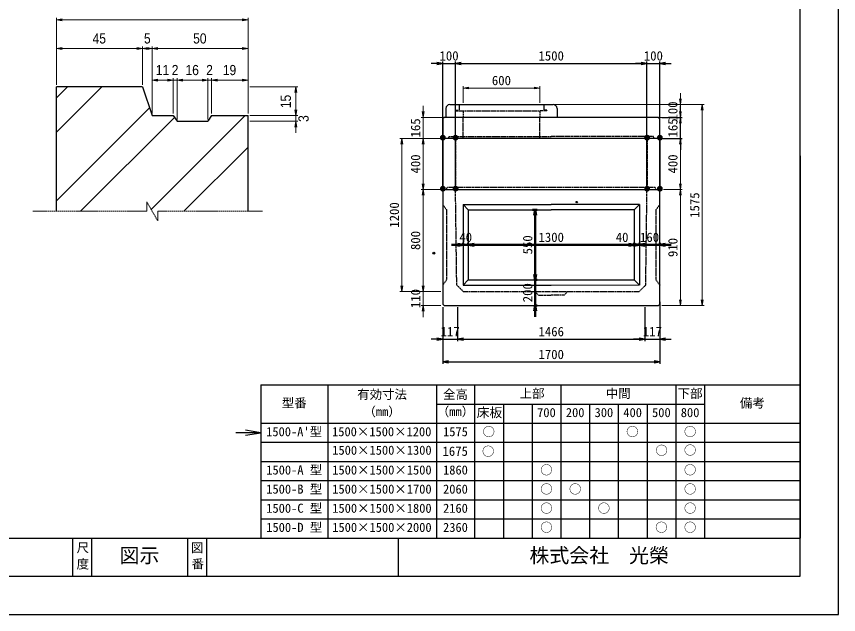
# Model space of a CAD drawing. Units: millimetres, scale not verified. Extents: x -210 to 210, y -148 to 148.
# Drawn here: x -4.6 to 210, y -148.5 to 7.8 of the extents above; entities that cross this region are included whole.
import ezdxf
from ezdxf.enums import TextEntityAlignment as Align

# ---------------------------------------------------------------- set-up
doc = ezdxf.new("R2010")
doc.units = ezdxf.units.MM
doc.header["$PDMODE"] = 32
doc.header["$PDSIZE"] = 0.5
doc.linetypes.add('USER1', pattern=[12.95, 6.35, -3.175, 0.25, -3.175])
doc.linetypes.add('USER2', pattern=[4.7625, 3.175, -1.5875])
doc.layers.add('0-0', color=7, linetype='Continuous')
for name, color, linetype, lineweight in [('0-1_0', 9, 'Continuous', 25), ('0-2_dims', 2, 'Continuous', 13), ('0-3_pen1実線', 4, 'Continuous', 13), ('0-5_pen3実線', 7, 'Continuous', 25), ('0-6_pen4実線', 6, 'Continuous', 25), ('0-7_pen1一点', 4, 'USER1', 13), ('0-8_pen2破線', 3, 'USER2', 25), ('0-9_鉄筋１', 7, 'Continuous', 50)]:
    doc.layers.add(name, color=color, linetype=linetype, lineweight=lineweight)
doc.styles.add('ＭＳ ゴシック', font='')
doc.styles.add('ＭＳ Ｐゴシック', font='')
doc.styles.get('ＭＳ ゴシック').set_extended_font_data('MS Gothic')
doc.styles.get('ＭＳ Ｐゴシック').set_extended_font_data('MS PGothic')

# ---------------------------------------------------------------- blocks, each defined once
blk = doc.blocks.new('部分図 1')
at = {"layer": '0-1_0'}
blk.add_lwpolyline([(0, 0), (12600, 0), (12600, 8910), (0, 8910)], close=True, dxfattribs=at)
at = {"layer": '0-2_dims'}
for p, q in [((6475.03, 4150.99), (6475.03, 4676.54)), ((6475.03, 4661.54), (7975.03, 4661.54)), ((7975.03, 3925.99), (7975.03, 4676.54)), ((6475.03, 4150.99), (6475.03, 4451.54)), ((7150.03, 4150.99), (7150.03, 4451.54)), ((7150.03, 4150.99), (7150.03, 4451.54)), ((7225.03, 3925.99), (7225.03, 4451.54)), ((7225.03, 3925.99), (7225.03, 4451.54)), ((7975.03, 3925.99), (7975.03, 4451.54)), ((7150.03, 4436.54), (6475.03, 4436.54)), ((7150.03, 4436.54), (7225.03, 4436.54)), ((7975.03, 4436.54), (7225.03, 4436.54)), ((7225.03, 3925.99), (7225.03, 4203.77)), ((7390.03, 4188.77), (7225.03, 4188.77)), ((7390.03, 4188.77), (7300.03, 4188.77)), ((7390.03, 3925.99), (7390.03, 4203.77)), ((7390.03, 3925.99), (7390.03, 4203.77)), ((7390.03, 4188.77), (7420.03, 4188.77)), ((7420.03, 3884.74), (7420.03, 4203.77)), ((7420.03, 3880.99), (7420.03, 4203.77)), ((7420.03, 4188.77), (7510.03, 4188.77)), ((7420.03, 4188.77), (7660.03, 4188.77)), ((7660.03, 4188.77), (7570.03, 4188.77)), ((7660.03, 3880.99), (7660.03, 4203.77)), ((7660.03, 3880.99), (7660.03, 4203.77)), ((7660.03, 4188.77), (7690.03, 4188.77)), ((7690.03, 3925.99), (7690.03, 4203.77)), ((7690.03, 3925.99), (7690.03, 4203.77)), ((7690.03, 4188.77), (7780.03, 4188.77)), ((7690.03, 4188.77), (7975.03, 4188.77)), ((7975.03, 3925.99), (7975.03, 4203.77)), ((7990.03, 4135.99), (8365.12, 4135.99)), ((8350.12, 4135.99), (8350.12, 3910.99)), ((8350.12, 3910.99), (8350.12, 4000.99)), ((7990.03, 3910.99), (8365.12, 3910.99)), ((7990.03, 3910.99), (8365.12, 3910.99)), ((7990.03, 3865.99), (8365.12, 3865.99)), ((8350.12, 3910.99), (8350.12, 3865.99)), ((8350.12, 3865.99), (8350.12, 3775.99))]:
    blk.add_line(p, q, dxfattribs=at)
at = {"layer": '0-2_dims', "lineweight": 18}
for p, q in [((9660, 4012), (9660, 4142)), ((9660, 4127), (10260, 4127)), ((10260, 4012), (10260, 4142)), ((11361, 3997), (11361, 4087)), ((10380, 3997), (11376, 3997)), ((10410, 3997), (11547, 3997)), ((11361, 3997), (11361, 3897)), ((11532, 3997), (11532, 2422)), ((9346, 3897), (9346, 3987)), ((9510, 3897), (9331, 3897)), ((9346, 3897), (9346, 3732)), ((11205, 3897), (11376, 3897)), ((11361, 3897), (11361, 3807)), ((9470, 3732), (9165, 3732)), ((9180, 3732), (9180, 2532)), ((9485, 3732), (9331, 3732)), ((9485, 3732), (9331, 3732)), ((9346, 3732), (9346, 3642)), ((9346, 3732), (9346, 3332)), ((11230, 3732), (11376, 3732)), ((11361, 3732), (11361, 3332)), ((9485, 3332), (9331, 3332)), ((9485, 3332), (9331, 3332)), ((9346, 3332), (9346, 2532)), ((11230, 3332), (11376, 3332)), ((11230, 3332), (11376, 3332)), ((11361, 3332), (11361, 2422)), ((9346, 2532), (9346, 2622)), ((9485, 2532), (9165, 2532)), ((9485, 2532), (9331, 2532)), ((9485, 2532), (9331, 2532)), ((9346, 2532), (9346, 2422)), ((9485, 2422), (9331, 2422)), ((9346, 2422), (9346, 2332)), ((11215, 2422), (11376, 2422)), ((11215, 2422), (11547, 2422))]:
    blk.add_line(p, q, dxfattribs=at)
at = {"layer": '0-2_dims'}
for points in [[(6520.03, 4669.04), (6475.03, 4661.54), (6520.03, 4654.04)], [(7930.03, 4654.04), (7975.03, 4661.54), (7930.03, 4669.04)], [(6520.03, 4444.04), (6475.03, 4436.54), (6520.03, 4429.04)], [(7105.03, 4429.04), (7150.03, 4436.54), (7105.03, 4444.04)], [(7195.03, 4444.04), (7150.03, 4436.54), (7195.03, 4429.04)], [(7180.03, 4429.04), (7225.03, 4436.54), (7180.03, 4444.04)], [(7270.03, 4444.04), (7225.03, 4436.54), (7270.03, 4429.04)], [(7930.03, 4429.04), (7975.03, 4436.54), (7930.03, 4444.04)], [(7270.03, 4196.27), (7225.03, 4188.77), (7270.03, 4181.27)], [(7345.03, 4181.27), (7390.03, 4188.77), (7345.03, 4196.27)], [(7345.03, 4181.27), (7390.03, 4188.77), (7345.03, 4196.27)], [(7465.03, 4196.27), (7420.03, 4188.77), (7465.03, 4181.27)], [(7465.03, 4196.27), (7420.03, 4188.77), (7465.03, 4181.27)], [(7615.03, 4181.27), (7660.03, 4188.77), (7615.03, 4196.27)], [(7615.03, 4181.27), (7660.03, 4188.77), (7615.03, 4196.27)], [(7735.03, 4196.27), (7690.03, 4188.77), (7735.03, 4181.27)], [(7735.03, 4196.27), (7690.03, 4188.77), (7735.03, 4181.27)], [(7930.03, 4181.27), (7975.03, 4188.77), (7930.03, 4196.27)], [(8357.62, 4090.99), (8350.12, 4135.99), (8342.62, 4090.99)], [(8342.62, 3955.99), (8350.12, 3910.99), (8357.62, 3955.99)], [(8342.62, 3955.99), (8350.12, 3910.99), (8357.62, 3955.99)], [(8357.62, 3820.99), (8350.12, 3865.99), (8342.62, 3820.99)]]:
    blk.add_lwpolyline(points, dxfattribs=at)
at = {"layer": '0-2_dims', "lineweight": 18}
for points in [[(9705, 4134.5), (9660, 4127), (9705, 4119.5)], [(10215, 4119.5), (10260, 4127), (10215, 4134.5)], [(11353.5, 4042), (11361, 3997), (11368.5, 4042)], [(11539.5, 3952), (11532, 3997), (11524.5, 3952)], [(9338.5, 3942), (9346, 3897), (9353.5, 3942)], [(11368.5, 3852), (11361, 3897), (11353.5, 3852)], [(9187.5, 3687), (9180, 3732), (9172.5, 3687)], [(9353.5, 3687), (9346, 3732), (9338.5, 3687)], [(9353.5, 3687), (9346, 3732), (9338.5, 3687)], [(11368.5, 3687), (11361, 3732), (11353.5, 3687)], [(9338.5, 3377), (9346, 3332), (9353.5, 3377)], [(11353.5, 3377), (11361, 3332), (11368.5, 3377)], [(9353.5, 3287), (9346, 3332), (9338.5, 3287)], [(11368.5, 3287), (11361, 3332), (11353.5, 3287)], [(9172.5, 2577), (9180, 2532), (9187.5, 2577)], [(9338.5, 2577), (9346, 2532), (9353.5, 2577)], [(9338.5, 2577), (9346, 2532), (9353.5, 2577)], [(11353.5, 2467), (11361, 2422), (11368.5, 2467)], [(11524.5, 2467), (11532, 2422), (11539.5, 2467)], [(9353.5, 2377), (9346, 2422), (9338.5, 2377)]]:
    blk.add_lwpolyline(points, dxfattribs=at)
at = {"layer": '0-3_pen1実線'}
for p, q in [((6475.03, 4050.36), (6560.66, 4135.99)), ((6475.03, 3780.95), (6830.07, 4135.99)), ((6475.03, 3242.14), (7204.74, 3971.85)), ((10260, 3944.02), (10262.98, 3947)), ((6663.29, 3160.99), (7399.33, 3897.03)), ((7216.64, 3175.52), (7952.11, 3910.99)), ((7471.51, 3160.99), (7975.03, 3664.51))]:
    blk.add_line(p, q, dxfattribs=at)
at = {"layer": '0-5_pen3実線'}
for p, q in [((9500, 4320), (9410, 4320)), ((9500, 3348), (9500, 4335)), ((9500, 4320), (9599.8, 4320)), ((9599.8, 3351.5), (9599.8, 4335)), ((9599.8, 3351.5), (9599.8, 4335)), ((9599.8, 4320), (9689.8, 4320)), ((9599.8, 4320), (11099.79, 4320)), ((11099.79, 4320), (11009.79, 4320)), ((11099.79, 3351.5), (11099.79, 4335)), ((11099.79, 3351.5), (11099.79, 4335)), ((11099.79, 4320), (11200, 4320)), ((11200, 3346.69), (11200, 4335)), ((11200, 4320), (11290, 4320)), ((6475.03, 3160.99), (6475.03, 4135.99)), ((7150.03, 4135.99), (6475.03, 4135.99)), ((9555, 3997), (10365, 3997)), ((9525, 3967), (9525, 3897)), ((10395, 3967), (10395, 3897)), ((11361, 3897), (11361, 3987)), ((7690.03, 3910.99), (7660.03, 3865.99)), ((7690.03, 3910.99), (7975.03, 3910.99)), ((7975.03, 3160.99), (7975.03, 3910.99)), ((9510, 3897), (9500, 3887)), ((9500, 3887), (9500, 3732)), ((11190, 3897), (9510, 3897)), ((11190, 3897), (11200, 3887)), ((11200, 3732), (11200, 3887)), ((11215, 3897), (11376, 3897)), ((11361, 3732), (11361, 3897)), ((9500, 3732), (9500, 3332)), ((11200, 3732), (9500, 3732)), ((11200, 3732), (11200, 3332)), ((11215, 3732), (11376, 3732)), ((11361, 3732), (11361, 3642)), ((9500, 3333), (9500, 2433)), ((9500, 3332), (11200, 3332)), ((11200, 2433), (11200, 3333)), ((9660, 3213), (10350, 3213)), ((9660, 3213), (9660, 2583)), ((9700, 3173), (9660, 3213)), ((9700, 3173), (9700, 2623)), ((9700, 3173), (10350, 3173)), ((11040, 3213), (10350, 3213)), ((11000, 3173), (10350, 3173)), ((11000, 3173), (11040, 3213)), ((11000, 3173), (11000, 2623)), ((11040, 3213), (11040, 2583)), ((9700, 2623), (9660, 2583)), ((9660, 2583), (10350, 2583)), ((9700, 2623), (10350, 2623)), ((10350, 2623), (11000, 2623)), ((10350, 2583), (11039.34, 2583.66)), ((11000, 2623), (11040, 2583)), ((11200, 2452), (11200, 2144)), ((9500, 2433), (9510, 2423)), ((9500, 2408), (9500, 2144)), ((9510, 2423), (11190, 2423)), ((9616.8, 2408), (9616.8, 2144)), ((9616.8, 2408), (9616.8, 2144)), ((11083, 2408), (11083, 2144)), ((11083, 2408), (11083, 2144)), ((11200, 2433), (11190, 2423)), ((9500, 2327), (9500, 1965)), ((11200, 2302), (11200, 1965)), ((9500, 2159), (9410, 2159)), ((9500, 2159), (9616.8, 2159)), ((9616.8, 2159), (9706.8, 2159)), ((9616.8, 2159), (11083, 2159)), ((11083, 2159), (10993, 2159)), ((11083, 2159), (11200, 2159)), ((11200, 2159), (11290, 2159)), ((9500, 1980), (11200, 1980)), ((8600, 1800), (8600, 600)), ((9450, 1800), (9450, 600)), ((9750, 1800), (9750, 600)), ((10425, 1800), (10425, 600)), ((11325, 1800), (11325, 600)), ((11550, 1800), (11550, 600)), ((9453.73, 1650), (11550, 1650)), ((9975, 1650), (9975, 600)), ((10200, 1650), (10200, 600)), ((10650, 1650), (10650, 600)), ((10875, 1650), (10875, 600)), ((11100, 1650), (11100, 600)), ((8075, 1500), (12300, 1500)), ((8075, 1425), (7880, 1425)), ((8075, 1350), (12300, 1350)), ((8075, 1200), (12300, 1200)), ((8075, 1050), (12300, 1050)), ((8075, 900), (12300, 900)), ((8075, 750), (12300, 750)), ((6750, 600), (6750, 300)), ((7650, 600), (7650, 300))]:
    blk.add_line(p, q, dxfattribs=at)
for points in [[(9455, 4312.5), (9500, 4320), (9455, 4327.5)], [(9644.8, 4327.5), (9599.8, 4320), (9644.8, 4312.5)], [(9644.8, 4327.5), (9599.8, 4320), (9644.8, 4312.5)], [(11054.79, 4312.5), (11099.79, 4320), (11054.79, 4327.5)], [(11054.79, 4312.5), (11099.79, 4320), (11054.79, 4327.5)], [(11245, 4327.5), (11200, 4320), (11245, 4312.5)], [(7150.03, 4135.99), (7225.03, 3910.99), (7390.03, 3910.99), (7420.03, 3865.99), (7660.03, 3865.99)], [(11353.5, 3942), (11361, 3897), (11368.5, 3942)], [(11368.5, 3687), (11361, 3732), (11353.5, 3687)], [(9455, 2151.5), (9500, 2159), (9455, 2166.5)], [(9661.8, 2166.5), (9616.8, 2159), (9661.8, 2151.5)], [(9661.8, 2166.5), (9616.8, 2159), (9661.8, 2151.5)], [(11038, 2151.5), (11083, 2159), (11038, 2166.5)], [(11038, 2151.5), (11083, 2159), (11038, 2166.5)], [(11245, 2166.5), (11200, 2159), (11245, 2151.5)], [(9545, 1987.5), (9500, 1980), (9545, 1972.5)], [(11155, 1972.5), (11200, 1980), (11155, 1987.5)], [(7955, 1405), (8075, 1425), (7955, 1445)]]:
    blk.add_lwpolyline(points, dxfattribs=at)
blk.add_circle((10549.9, 3233.1), 5.6, dxfattribs=at)
for centre, start, end in [((9555, 3967), 90, 180), ((10365, 3967), 0, 90)]:
    blk.add_arc(centre, 30, start, end, dxfattribs=at)
blk.add_point((9429.61, 2832.71), dxfattribs=at)
at = {"layer": '0-6_pen4実線'}
for p, q in [((12300, 3594.97), (12300, 2094.97)), ((12300, 2100), (12300, 600)), ((8075, 1800), (12300, 1800)), ((8075, 1800), (8075, 600)), ((300, 600), (12300, 600)), ((6600, 600), (6600, 300)), ((7500, 600), (7500, 300)), ((9150, 600), (9150, 300))]:
    blk.add_line(p, q, dxfattribs=at)
blk.add_lwpolyline([(300, 300), (12300, 300), (12300, 8610), (300, 8610)], close=True, dxfattribs=at)
at = {"layer": '0-7_pen1一点'}
for p, q in [((7181.73, 3160.99), (7181.73, 3235.99)), ((7268.33, 3085.99), (7181.73, 3235.99)), ((7181.73, 3160.99), (6287.53, 3160.99)), ((8087.53, 3160.99), (7268.33, 3160.99)), ((7268.33, 3160.99), (7268.33, 3085.99))]:
    blk.add_line(p, q, dxfattribs=at)
at = {"layer": '0-8_pen2破線'}
for p, q in [((9628, 3997), (9628, 3953)), ((10292, 3997), (10292, 3953)), ((9604, 3953), (9628, 3953)), ((9604, 3953), (9604, 3947)), ((9604, 3947), (10257.02, 3947)), ((9660, 3947), (9660, 3897)), ((10316, 3947), (10260, 3947)), ((10260, 3947), (10260, 3897)), ((10316, 3953), (10292, 3953)), ((10316, 3953), (10316, 3947)), ((9660, 3732), (9660, 3897)), ((10260, 3732), (10260, 3897)), ((9545, 3732), (9550, 3747)), ((9550, 3747), (10350, 3747)), ((9600, 3732), (9600, 3347)), ((11100, 3732), (11100, 3347)), ((9530, 3332), (9535, 3347)), ((10350, 3347), (9535, 3347)), ((9610, 2583), (9600, 3333)), ((11165, 3347), (10350, 3347)), ((11090, 2583), (11099.8, 3333)), ((11170, 3332), (11165, 3347)), ((9500, 3213), (9530, 3173)), ((9530, 3173), (9530, 2623)), ((11200, 3213), (11170, 3173)), ((11170, 3173), (11170, 2623)), ((9530, 2623), (9500, 2583)), ((9660, 2533), (9610, 2583)), ((11040, 2533), (11090, 2583)), ((11170, 2623), (11200, 2583)), ((9660, 2533), (10350, 2533)), ((10220, 2533), (10250, 2503)), ((10350, 2533), (11040, 2533)), ((10480, 2533), (10450, 2503)), ((10250, 2503), (10350, 2503)), ((10450, 2503), (10350, 2503))]:
    blk.add_line(p, q, dxfattribs=at)
blk.add_lwpolyline([(11155, 3732), (11150, 3747), (10350, 3747)], dxfattribs=at)
at = {"layer": '0-9_鉄筋１'}
for p, q in [((10202.5, 3173), (10239, 3173)), ((10224, 3173), (10224, 2623)), ((9660, 2898), (9570, 2898)), ((9660, 2898), (9660, 2913)), ((9660, 2898), (9700, 2898)), ((9700, 2898), (9700, 2913)), ((9700, 2898), (9700, 2913)), ((9700, 2898), (9790, 2898)), ((9700, 2898), (11000, 2898)), ((11000, 2898), (10855, 2898)), ((11040, 2898), (10950, 2898)), ((11000, 2898), (11000, 2913)), ((11000, 2898), (11000, 2913)), ((11000, 2898), (11040, 2898)), ((11040, 2898), (11040, 2913)), ((11040, 2898), (11040, 2913)), ((11040, 2898), (11130, 2898)), ((11040, 2898), (11200, 2898)), ((11200, 2898), (11200, 2913)), ((11200, 2898), (11290, 2898)), ((10224, 2623), (10224, 2713)), ((10224, 2623), (10239, 2623)), ((10224, 2623), (10239, 2623)), ((10224, 2623), (10224, 2423)), ((10224, 2423), (10239, 2423)), ((10224, 2423), (10224, 2333))]:
    blk.add_line(p, q, dxfattribs=at)
for points in [[(10231.5, 3128), (10224, 3173), (10216.5, 3128)], [(9615, 2890.5), (9660, 2898), (9615, 2905.5)], [(9745, 2905.5), (9700, 2898), (9745, 2890.5)], [(9745, 2905.5), (9700, 2898), (9745, 2890.5)], [(10955, 2890.5), (11000, 2898), (10955, 2905.5)], [(10955, 2890.5), (11000, 2898), (10955, 2905.5)], [(10995, 2890.5), (11040, 2898), (10995, 2905.5)], [(11085, 2905.5), (11040, 2898), (11085, 2890.5)], [(11245, 2905.5), (11200, 2898), (11245, 2890.5)], [(10216.5, 2668), (10224, 2623), (10231.5, 2668)], [(10216.5, 2668), (10224, 2623), (10231.5, 2668)], [(10231.5, 2378), (10224, 2423), (10216.5, 2378)]]:
    blk.add_lwpolyline(points, dxfattribs=at)
at = {"layer": '0-2_dims', "color": 7, "style": 'ＭＳ Ｐゴシック', "width": 0.9}
for s, p in [('45', (6757.98, 4451.54)), ('5', (7160.26, 4451.54)), ('50', (7545.48, 4451.54)), ('11', (7252.98, 4203.77)), ('2', (7377.76, 4203.77)), ('16', (7485.48, 4203.77)), ('2', (7647.76, 4203.77)), ('19', (7777.98, 4203.77))]:
    blk.add_text(s, height=79.98, dxfattribs=at).set_placement(p, align=Align.BOTTOM_LEFT)
at = {"layer": '0-2_dims', "color": 7, "style": 'ＭＳ ゴシック'}
blk.add_text('600', height=73.31, dxfattribs=at).set_placement((9885, 4127.5), align=Align.BOTTOM_LEFT)
at = {"layer": '0-2_dims', "color": 7, "style": 'ＭＳ Ｐゴシック', "width": 0.9}
for s, p in [('15', (8335.12, 3968.95)), ('3', (8474.21, 3861.22))]:
    blk.add_text(s, height=79.98, rotation=90, dxfattribs=at).set_placement(p, align=Align.BOTTOM_LEFT)
at = {"layer": '0-2_dims', "color": 7, "style": 'ＭＳ ゴシック'}
for s, p in [('100', (11360.5, 3872)), ('165', (9345.5, 3739.5)), ('400', (9345.5, 3457)), ('400', (11360.5, 3457)), ('1575', (11531.5, 3109.5)), ('1200', (9179.5, 3032)), ('800', (9345.5, 2857)), ('910', (11360.5, 2802)), ('110', (9345.5, 2402))]:
    blk.add_text(s, height=73.31, rotation=90, dxfattribs=at).set_placement(p, align=Align.BOTTOM_LEFT)
at = {"layer": '0-5_pen3実線', "style": 'ＭＳ ゴシック'}
for s, height, p in [('100', 73.31, (9474.9, 4320.5)), ('1500', 73.31, (10249.8, 4320.5)), ('100', 73.31, (11074.9, 4320.5)), ('1466', 73.31, (10249.9, 2159.5)), ('117', 73.31, (9483.4, 2159.5)), ('117', 73.31, (11066.5, 2159.5)), ('1700', 73.31, (10250, 1980.5)), ('有効寸法', 71.47, (8830.03, 1668.76)), ('全高', 71.47, (9502.52, 1668.76)), ('上部', 71.51, (10102.46, 1676.23)), ('中間', 71.46, (10777.52, 1676.26)), ('下部', 71.52, (11339.95, 1676.23)), ('型番', 71.47, (8240.02, 1601.26)), ('備考', 71.45, (11827.54, 1601.27)), ('（mm）', 71.49, (8878.73, 1533.74)), ('（mm）', 71.49, (9453.73, 1533.74)), ('床板', 73.31, (9766, 1525)), ('700', 71.48, (10239.37, 1526.25)), ('200', 71.47, (10464.39, 1526.26)), ('300', 71.47, (10689.39, 1526.26)), ('400', 71.46, (10914.4, 1526.27)), ('500', 71.47, (11139.39, 1526.26)), ('800', 71.47, (11364.39, 1526.26)), ("1500-A'型", 71.47, (8117.19, 1376.25)), ('1500×1500×1200', 71.48, (8633.34, 1376.25)), ('1575', 71.47, (9502.51, 1376.26)), ('○', 71.37, (9811.83, 1376.33)), ('○', 71.37, (10936.33, 1376.33)), ('○', 71.37, (11388.83, 1376.33)), ('1500×1500×1300', 71.48, (8635.01, 1231.25)), ('1675', 73.31, (9498, 1222)), ('○', 71.37, (9807.33, 1222.33)), ('○', 71.37, (11165.33, 1229.33)), ('○', 71.37, (11388.83, 1231.33)), ('1500-A 型', 71.47, (8118.15, 1076.25)), ('1500×1500×1500', 71.48, (8635.01, 1076.25)), ('1860', 71.47, (9502.51, 1076.26)), ('○', 71.37, (10263.83, 1076.33)), ('○', 71.37, (11388.83, 1076.33)), ('1500-B 型', 71.47, (8118.15, 926.25)), ('1500×1500×1700', 71.48, (8635.01, 926.25)), ('2060', 71.47, (9502.51, 926.26)), ('○', 71.37, (10263.83, 926.33)), ('○', 71.37, (10488.83, 926.33)), ('○', 71.37, (11388.83, 926.33)), ('1500-C 型', 71.47, (8118.15, 776.25)), ('1500×1500×1800', 71.48, (8635.01, 776.25)), ('2160', 71.47, (9502.51, 776.26)), ('○', 71.37, (10263.83, 776.33)), ('○', 71.37, (10713.83, 776.33)), ('○', 71.37, (11388.83, 776.33)), ('1500-D 型', 71.47, (8118.15, 626.25)), ('1500×1500×2000', 71.48, (8635.01, 626.25)), ('2360', 71.47, (9502.51, 626.26)), ('○', 71.37, (10263.83, 626.33)), ('○', 71.37, (11163.83, 626.33)), ('○', 71.37, (11388.83, 626.33)), ('尺', 71.42, (6633.3, 467.75)), ('図示', 114.3, (6969.04, 372.02)), ('図', 71.42, (7527.6, 467)), ('株式会社\u3000光榮', 114.4, (10179.07, 372.01)), ('度', 71.44, (6632.55, 339)), ('番', 71.42, (7533.3, 339.75))]:
    blk.add_text(s, height=height, dxfattribs=at).set_placement(p, align=Align.BOTTOM_LEFT)
blk.add_text('165', height=73.31, rotation=90, dxfattribs=at).set_placement((11360.5, 3739.5), align=Align.BOTTOM_LEFT)
at = {"layer": '0-5_pen3実線', "color": 1, "style": 'ＭＳ ゴシック'}
for p in [(9475, 3707.1), (9574.8, 3707.1), (11074.7, 3707.1), (11175, 3707.1), (9475.4, 3307.3), (9575.1, 3307.7), (11074.9, 3307.1), (11175, 3307)]:
    blk.add_text('●', height=36.66, dxfattribs=at).set_placement(p, align=Align.BOTTOM_LEFT)
at = {"layer": '0-9_鉄筋１', "style": 'ＭＳ ゴシック'}
for s, p in [('40', (9630, 2898.5)), ('1300', (10250, 2898.5)), ('40', (10855, 2898.5)), ('160', (11045, 2898.5))]:
    blk.add_text(s, height=73.31, dxfattribs=at).set_placement(p, align=Align.BOTTOM_LEFT)
for s, p in [('550', (10223.5, 2823)), ('200', (10223.5, 2448))]:
    blk.add_text(s, height=73.31, rotation=90, dxfattribs=at).set_placement(p, align=Align.BOTTOM_LEFT)

msp = doc.modelspace()

# ---------------------------------------------------------------- block references
at = {"layer": '0-0', "xscale": 0.0333333, "yscale": 0.0333333}
msp.add_blockref('部分図 1', (-210, -148.5), dxfattribs=at)

doc.saveas('drawing.dxf')
